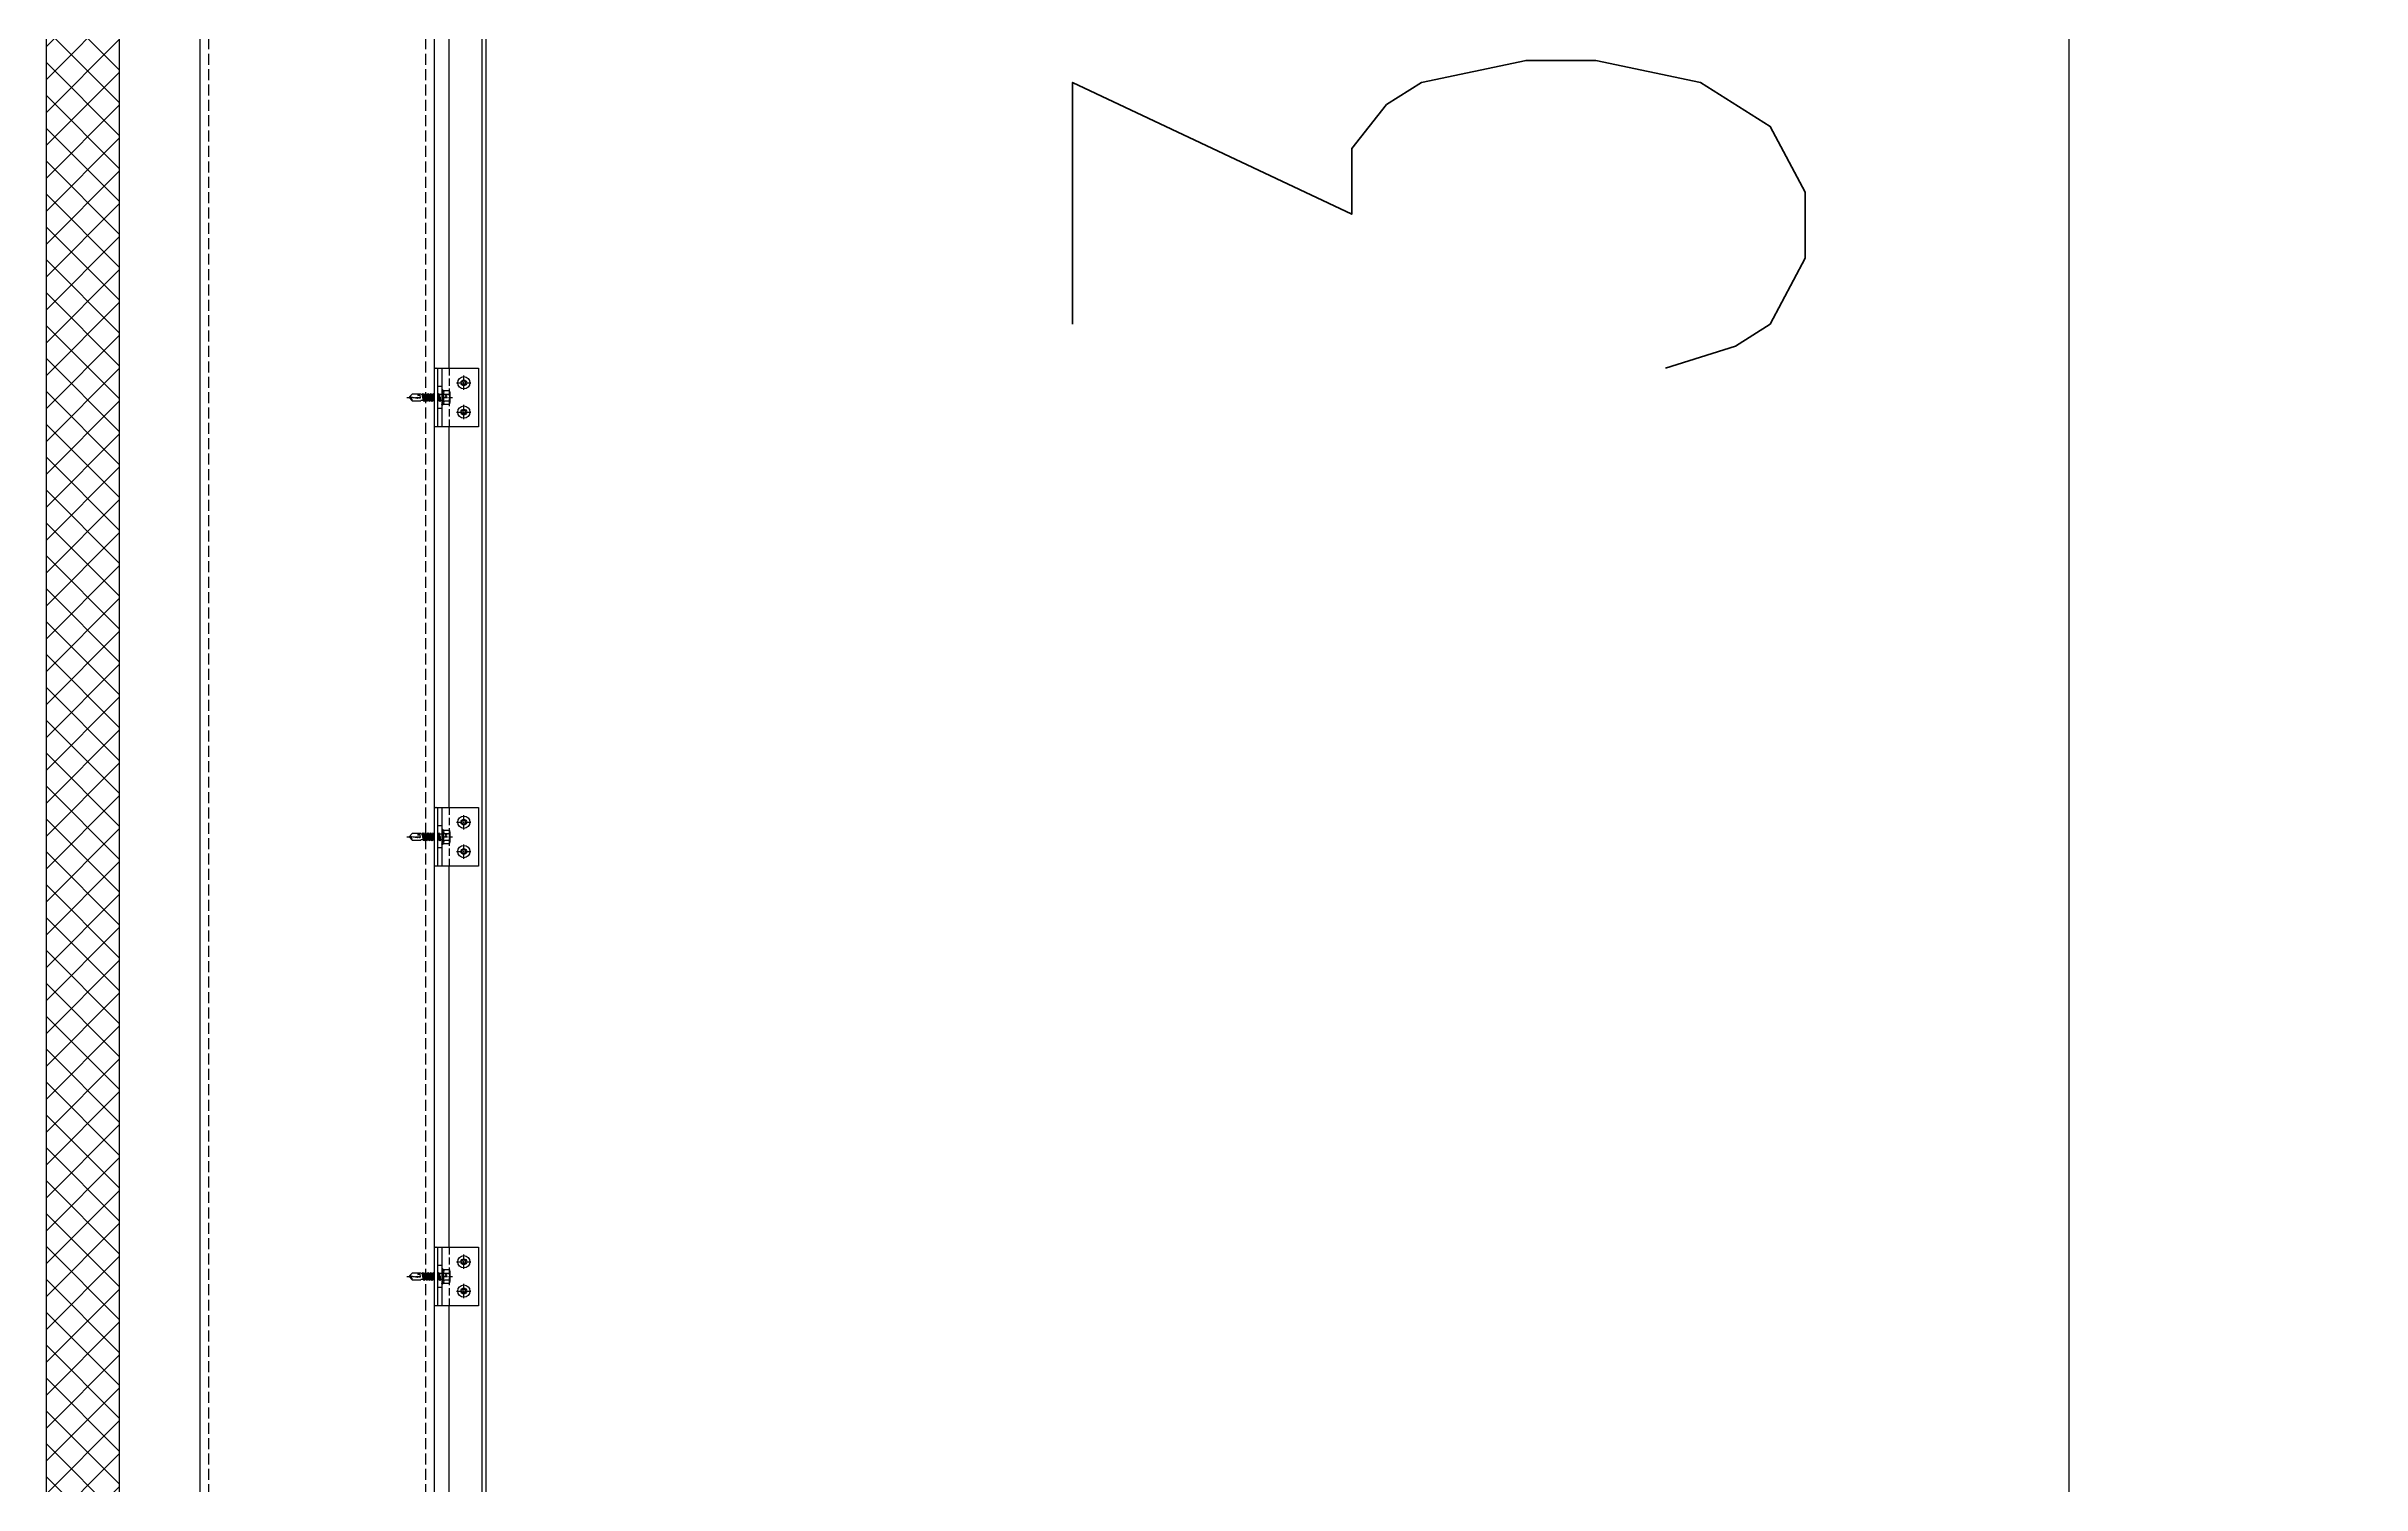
# Model space of a CAD drawing. Extents: x 220580 to 2027826, y -309201 to 71987.
# Drawn here: x 307699 to 309280, y -187139 to -186157 of the extents above; entities that cross this region are included whole.
import ezdxf
from ezdxf.enums import TextEntityAlignment as Align

# ---------------------------------------------------------------- set-up
doc = ezdxf.new("R2010")
doc.units = 0
for name, pattern in [('CENTER', [2, 1.25, -0.25, 0.25, -0.25]), ('ZN-CENTER', [2, 1.25, -0.25, 0.25, -0.25]), ('ZN-DASH', [0.35, 0.25, -0.1])]:
    doc.linetypes.add(name, pattern=pattern)
for name, color, linetype in [('!ZN1-填充-8', 8, 'Continuous'), ('!ZN3-铝板幕墙-3', 3, 'Continuous'), ('!ZN4-辅助材料-1', 1, 'Continuous'), ('!ZN4-配件-11', 11, 'Continuous'), ('!ZN5-钢材投影-40', 40, 'Continuous'), ('!ZN5-铝材投影-112', 112, 'Continuous'), ('!ZN6-虚线-8', 8, 'ZN-DASH'), ('AS-WALL', 40, 'Continuous'), ('DIM', 173, 'Continuous')]:
    doc.layers.add(name, color=color, linetype=linetype)
doc.styles.add('DHTEXT-1', font='ROMANS.shx', dxfattribs={"width": 0.7, "bigfont": 'CHINESE.shx'})
doc.dimstyles.new('ZN3', dxfattribs={"dimscale": 3, "dimtxt": 2.5, "dimasz": 1.5, "dimexe": 1, "dimexo": 2, "dimgap": 0.9, "dimtad": 1, "dimdec": 0, "dimdsep": 46, "dimtxsty": 'DHTEXT-1', "dimblk": 'ARCHTICK', "dimcen": 2.5, "dimclrd": 173, "dimclre": 173, "dimclrt": 7, "dimazin": 2, "dimtfac": 1, "dimtix": 1, "dimtmove": 2, "dimatfit": 3, "dimfxl": 0, "dimarcsym": 0})

# ---------------------------------------------------------------- blocks, each defined once
blk = doc.blocks.new('*U1318')
at = {"layer": '!ZN3-铝板幕墙-3'}
blk.add_line((13.5, -5), (3670, -5), dxfattribs=at)
blk.add_lwpolyline([(3670, -30), (10, -30, -0.414214), (8, -28), (8, -5), (10.5, -5), (10.5, -27, 0.414214), (11, -27.5), (3670, -27.5)], format="xyb", dxfattribs=at)
blk = doc.blocks.new('*U1824')
at = {"color": 0, "linetype": 'ZN-CENTER', "ltscale": 3}
blk.add_line((24, 0), (-7.3, 0), dxfattribs=at)
at = {"ltscale": 10}
for p, q in [((-5.4, -3.5), (-5.4, 3.5)), ((-1, 4.6), (-4.9, 4.6)), ((-1, 2.3), (-4.9, 2.3)), ((-0.6, -5.1), (-0.6, 5.1)), ((-0.2, 5.5), (0, 4.8)), ((0, -4.8), (0, 4.8)), ((0, 2.1), (14.3, 2.1)), ((1.4, 2.7), (2.2, -2.7)), ((3.2, 2.7), (4, -2.7)), ((5, 2.7), (5.8, -2.7)), ((6.8, 2.7), (7.6, -2.7)), ((8.6, 2.7), (9.4, -2.7)), ((10.4, 2.7), (11.2, -2.7)), ((12.2, 2.7), (13, -2.7)), ((-1, -2.3), (-4.9, -2.3)), ((-1, -4.6), (-4.9, -4.6)), ((-0.2, -5.5), (0, -4.8)), ((14.3, -2.1), (0, -2.1))]:
    blk.add_line(p, q, dxfattribs=at)
for points in [[(1.8, -2.1), (1, 2.1), (1.4, 2.7), (1.8, 2.1), (2.6, -2.1), (2.2, -2.7)], [(3.6, -2.1), (2.8, 2.1), (3.2, 2.7), (3.6, 2.1), (4.4, -2.1), (4, -2.7)], [(5.4, -2.1), (4.6, 2.1), (5, 2.7), (5.4, 2.1), (6.2, -2.1), (5.8, -2.7)], [(7.2, -2.1), (6.4, 2.1), (6.8, 2.7), (7.2, 2.1), (8, -2.1), (7.6, -2.7)], [(9, -2.1), (8.2, 2.1), (8.6, 2.7), (9, 2.1), (9.8, -2.1), (9.4, -2.7)], [(10.8, -2.1), (10, 2.1), (10.4, 2.7), (10.8, 2.1), (11.6, -2.1), (11.2, -2.7)], [(12.6, -2.1), (11.8, 2.1), (12.2, 2.7), (12.6, 2.1), (13.4, -2.1), (13, -2.7)]]:
    blk.add_lwpolyline(points, close=True, dxfattribs=at)
for points in [[(14.3, -2.1, -0.414214), (14.4, -2.2), (14.4, -2.3), (20.2, -2.3), (22, -0.3), (22, 0.3), (20.2, 2.3), (14.4, 2.3), (14.4, 2.2, -0.414214), (14.3, 2.1)], [(16.5, -2.3), (16.4, -1.2), (15.8, -1.5, -0.530462), (15, -1.2), (14.8, 0.1, -0.651316), (15.5, 0.5), (16, 0.2), (16.8, 0.7), (22, -0.3, -0.201226), (20.2, 2.3)]]:
    blk.add_lwpolyline(points, format="xyb", dxfattribs=at)
for centre, radius, start, end in [((-3.9, 3.5), 1.58, 133.1736, 226.8264), ((0.1, 0), 5.58, 155.5673, 204.4327), ((0.1, 3.5), 1.58, 133.1736, 226.8264), ((4.1, 0), 5.58, 155.5673, 204.4327), ((7.5, -2.9), 11.3, 132.4922, 138.6064), ((-3.9, -3.5), 1.58, 133.1736, 226.8264), ((0.1, -3.5), 1.58, 133.1736, 226.8264), ((7.5, 2.9), 11.3, 221.3936, 227.5078)]:
    blk.add_arc(centre, radius, start, end, dxfattribs=at)
at = {"layer": 'Defpoints', "color": 0, "ltscale": 10, "style": 'DHTEXT-1', "width": 0.7}
blk.add_text('5.5', height=1, rotation=90, dxfattribs=at).set_placement((-2.5, -0.9), align=Align.CENTER)
blk = doc.blocks.new('*U2097')
at = {"color": 0, "linetype": 'CENTER', "ltscale": 3}
for p, q in [((4.9, 0), (-4.9, 0)), ((0, 4.9), (0, -4.9))]:
    blk.add_line(p, q, dxfattribs=at)
at = {"linetype": 'ByBlock', "ltscale": 10}
for radius in [4.2, 2, 1.23]:
    blk.add_circle((0, 0), radius, dxfattribs=at)
blk = doc.blocks.new('*U1915')
at = {"ltscale": 0.125}
blk.add_wipeout([(-20, -30), (20, -30), (20, -5), (-20, -5)], dxfattribs=at).dxf.layer = '!ZN6-虚线-8'
at = {"layer": '!ZN1-填充-8'}
h = blk.add_hatch(dxfattribs=at)
h.set_pattern_fill('NET3', color=256, scale=0.75, angle=180, style=0)
h.set_pattern_definition([(180, (-1731.706, 294.7402), (-3e-16, -2.38125), []), (240, (-1731.706, 294.7402), (2.062223, -1.190625), []), (300, (-1731.706, 294.7402), (2.062223, 1.190625), [])])
h.paths.add_polyline_path([(20, 0), (-20, 0), (-20, -2), (20, -2)])
at = {"layer": '!ZN5-铝材投影-112'}
blk.add_lwpolyline([(20, -2), (-20, -2), (-20, -30), (20, -30)], close=True, dxfattribs=at)
at = {"layer": '!ZN6-虚线-8', "color": 8, "linetype": 'ZN-DASH', "ltscale": 20}
blk.add_line((-20, -10), (20, -10), dxfattribs=at)
at = {"layer": '!ZN6-虚线-8', "linetype": 'ZN-DASH', "ltscale": 10}
for p, q in [((-7.5, -5), (-7.5, -2)), ((7.5, -5), (7.5, -2))]:
    blk.add_line(p, q, dxfattribs=at)
at = {"layer": '!ZN4-配件-11', "color": 1, "xscale": -1, "rotation": 270}
for name, p in [('*U1824', (0, -5)), ('*U2097', (-10, -20)), ('*U2097', (10, -20))]:
    blk.add_blockref(name, p, dxfattribs=at)
at = {"ltscale": 0.25}
blk.add_wipeout([(20, 0), (20, -2), (-20, -2), (-20, 0)], dxfattribs=at).dxf.layer = '!ZN4-辅助材料-1'
at = {"layer": '!ZN4-辅助材料-1'}
blk.add_lwpolyline([(20, 0), (-20, 0), (-20, -2), (20, -2)], close=True, dxfattribs=at)
at = {"layer": '!ZN5-铝材投影-112', "ltscale": 0.25}
blk.add_line((-20, -5), (20, -5), dxfattribs=at)
blk = doc.blocks.new('_ArchTick')
at = {"color": 0, "linetype": 'ByBlock', "const_width": 0.4}
blk.add_lwpolyline([(-0.5, -0.5), (0.5, 0.5)], dxfattribs=at)
blk = doc.blocks.new('*D1394')
at = {"layer": 'Defpoints', "color": 0, "ltscale": 30, "transparency": 16777216}
for p in [(307999.2, -183847.1), (307999.2, -187797.1), (309079.8, -187797.1)]:
    blk.add_point(p, dxfattribs=at)
at = {"layer": 'DIM', "color": 173, "linetype": 'ByBlock', "lineweight": -2, "ltscale": 30, "transparency": 16777216}
for p, q in [((308399.2, -183847.1), (309279.8, -183847.1)), ((309079.8, -183847.1), (309079.8, -187797.1)), ((308399.2, -187797.1), (309279.8, -187797.1))]:
    blk.add_line(p, q, dxfattribs=at)
at = {"layer": 'DIM', "color": 173, "lineweight": -2, "ltscale": 30, "transparency": 16777216, "xscale": 300, "yscale": 300, "zscale": 300}
for p, rotation in [((309079.8, -183847.1), 90), ((309079.8, -187797.1), 270)]:
    blk.add_blockref('_ArchTick', p, dxfattribs=dict(at, rotation=rotation))
at = {"layer": 'DIM', "color": 7, "ltscale": 30, "transparency": 16777216, "insert": (308649.8, -185822.1), "char_height": 500, "attachment_point": 5, "rotation": 90, "style": 'DHTEXT-1'}
blk.add_mtext('3950', dxfattribs=at)

msp = doc.modelspace()

# ---------------------------------------------------------------- hatches: boundary and pattern name
at = {"layer": '!ZN1-填充-8'}
h = msp.add_hatch(dxfattribs=at)
h.set_pattern_fill('ANSI37', color=256, scale=10, angle=90, style=0)
h.set_pattern_definition([(135, (308120.325, -190990.018), (-11.22532, -11.22532), []), (225, (308120.325, -190990.018), (11.22532, -11.22532), [])])
h.paths.add_polyline_path([(307749.2, -180897.1), (307699.2, -180897.1), (307699.2, -187933), (307749.2, -187933)])

# ---------------------------------------------------------------- linework, layer by layer
msp.add_lwpolyline([(307749.2, -192911), (307749.2, -184127.1)], dxfattribs=at)
at = {"layer": '!ZN5-钢材投影-40'}
for points in [[(307804.2, -192911), (307804.2, -184127.1)], [(307964.2, -192911), (307964.2, -184127.1)]]:
    msp.add_lwpolyline(points, dxfattribs=at)
at = {"layer": '!ZN6-虚线-8', "ltscale": 30}
for points in [[(307810.2, -192911), (307810.2, -184127.1)], [(307958.2, -192911), (307958.2, -184127.1)]]:
    msp.add_lwpolyline(points, dxfattribs=at)
at = {"layer": 'AS-WALL'}
msp.add_line((307699.2, -187857.1), (307699.2, -183547.1), dxfattribs=at)

# ---------------------------------------------------------------- block references
at = {"rotation": 90}
msp.add_blockref('*U1318', (307969.2, -187797.1), dxfattribs=at)

# ---------------------------------------------------------------- next in the draw order: block references
at = {"xscale": -1, "rotation": 90}
for p in [(307964.2, -186397.1), (307964.2, -186697.1), (307964.2, -186997.1)]:
    msp.add_blockref('*U1915', p, dxfattribs=at)

# ---------------------------------------------------------------- next in the draw order: dimensions: what is measured, and where the dimension line sits
at = {"layer": 'DIM', "ltscale": 30}
dim = msp.add_aligned_dim(p1=(307999.2, -183847.1), p2=(307999.2, -187797.1), distance=1080.6, dimstyle='ZN3', override={"dimscale": 200}, dxfattribs=at)
dim.commit()
dim.dimension.update_dxf_attribs({"geometry": '*D1394', "text_midpoint": (308649.8, -185822.1)})

doc.saveas('drawing.dxf')
